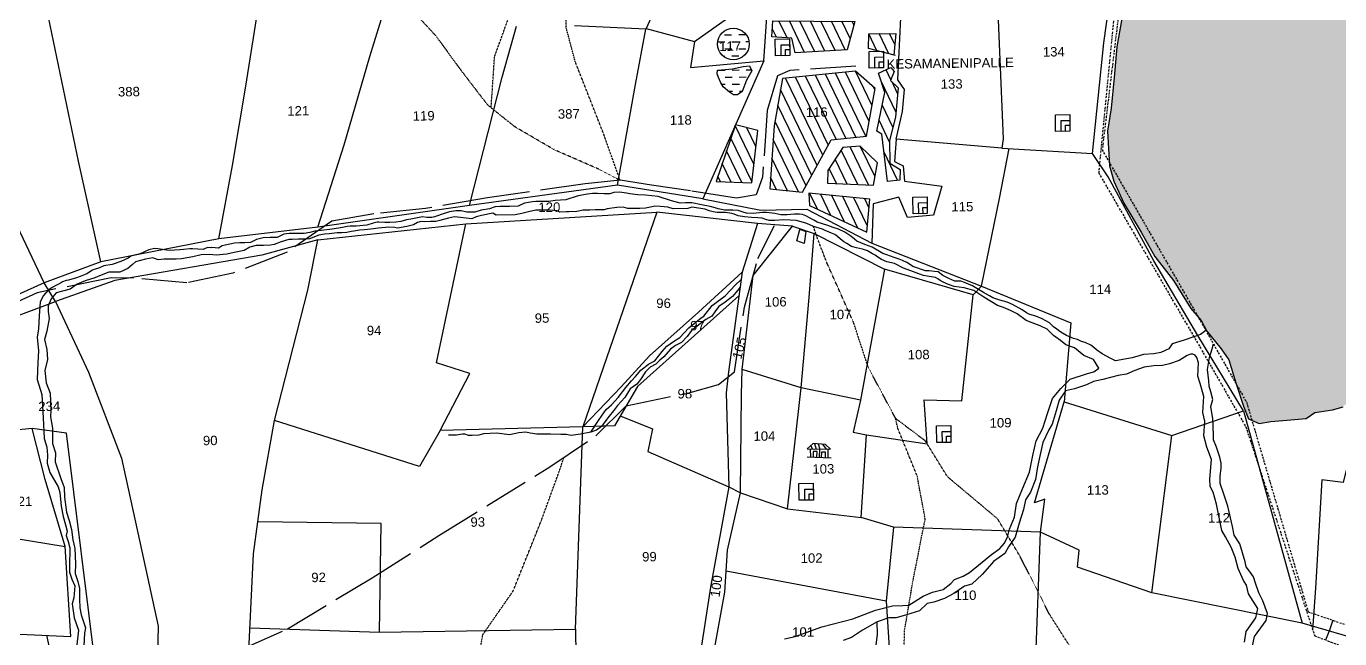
# Model space of a CAD drawing. Header units: inches. Extents: x 304037 to 460575, y 1453943 to 1639883.
# Drawn here: x 340576 to 341977, y 1595864 to 1596518 of the extents above; entities that cross this region are included whole.
import ezdxf

# ---------------------------------------------------------------- set-up
doc = ezdxf.new("R2010")
doc.units = ezdxf.units.IN
doc.header["$MEASUREMENT"] = 0
for name, pattern in [('ACAD_ISO02W100', [15, 12, -3]), ('ACAD_ISO07W100', [3, 0, -3]), ('BORDER', [1.75, 0.5, -0.25, 0.5, -0.25, 0, -0.25])]:
    doc.linetypes.add(name, pattern=pattern)
for name, color, linetype in [('CARTTRACK', 30, 'ACAD_ISO02W100'), ('NALA', 4, 'Continuous'), ('SQUAREWELL', 5, 'Continuous'), ('SURVEY_BND', 7, 'Continuous'), ('SURVEY_NO', 7, 'Continuous'), ('VILLAGE_AREA', 1, 'Continuous'), ('WATER_BODY', 4, 'Continuous')]:
    doc.layers.add(name, color=color, linetype=linetype)
doc.layers.add('FOOTPATH', color=150, linetype='ACAD_ISO07W100', lineweight=30)
doc.layers.add('VILL_BOUNDARY', color=6, linetype='BORDER', lineweight=30)
doc.styles.get("Standard").update_dxf_attribs({"font": 'arial.ttf'})

# ---------------------------------------------------------------- blocks, each defined once
blk = doc.blocks.new('2')
at = {"layer": 'VILLAGE_AREA'}
for points in [[(1231.64, 373.36), (1237.77, 373.15), (1236.47, 374.47), (1233.17, 374.74), (1231.64, 373.36)], [(1232.42, 373.34), (1232.42, 371.16)], [(1232.56, 374.2), (1232.93, 373.32)], [(1233.6, 374.71), (1233.97, 373.28)], [(1234.5, 374.63), (1235, 373.25)], [(1234.88, 373.25), (1234.74, 371.03)], [(1235.71, 374.54), (1236.6, 373.19)], [(1237.06, 373.17), (1237.02, 370.9)], [(1231.59, 371.21), (1237.9, 370.85)], [(1234.1, 371.07), (1234.2, 372.59), (1233.15, 372.63), (1233.15, 371.12)], [(1235.37, 370.99), (1235.52, 372.47), (1236.35, 372.47), (1236.36, 370.94)]]:
    blk.add_lwpolyline(points, dxfattribs=at)
blk = doc.blocks.new('KESAMANENIPALLE')
at = {"layer": 'VILLAGE_AREA'}
h = blk.add_hatch(dxfattribs=at)
h.set_pattern_fill('ANSI31', color=256, scale=20, angle=70, style=0)
h.set_pattern_definition([(115, (-916.4724, 8.6483), (-2.2657695, -1.0565457), [])])
h.paths.add_polyline_path([(335.01, 513.41), (330.72, 514.91), (314.06, 521.83), (309.83, 514.77), (313.37, 506.75), (308.59, 498.54), (328.04, 497.84)])
h.paths.add_polyline_path([(329.27, 495.31), (307.53, 495.74), (307.21, 491.46), (312.51, 491.03), (313.31, 487.13), (327.08, 487.77)])
h.paths.add_polyline_path([(340.1, 491.93), (332.92, 491.99), (332.76, 488.03), (335.49, 487.3), (336.73, 487.3), (336.73, 486.97), (339.5, 486.22)])
h.paths.add_polyline_path([(334.43, 477.44), (329.22, 482.12), (309.86, 480.39), (307.52, 467.84), (306.08, 451.11), (314.8, 450.14), (322.55, 463.96), (331.99, 464.84)])
h.paths.add_polyline_path([(340.49, 477.51), (338.54, 479.47), (339.55, 481.88), (338.66, 482.9), (335.38, 481.48), (336.95, 476.35), (334.71, 466.06), (336.04, 465.27), (337.37, 452.72), (340.63, 453.03), (340.75, 455.86), (338.07, 457.56), (338.07, 463.58), (339.72, 469.73)])
h.paths.add_polyline_path([(334.76, 457.7), (330.21, 462.2), (325.66, 461.86), (321.55, 455.79), (321.41, 452.44), (333.66, 451.77)])
h.paths.add_polyline_path([(303.11, 466.64), (297.21, 468.25), (291.91, 453.3), (301.33, 452.77)])
h.paths.add_polyline_path([(332.66, 448.02), (316.43, 449.84), (316.62, 446.59), (331.75, 439.27)])
h.paths.add_polyline_path([(293.72, 510.58), (328.83, 510.58), (328.83, 514.42), (293.72, 514.42)], flags=9)
h.paths.add_polyline_path([(318.27, 505.87), (325.08, 505.87), (325.08, 509.68), (318.27, 509.68)], flags=24)
h.paths.add_polyline_path([(315.29, 469.42), (322.09, 469.42), (322.09, 473.23), (315.29, 473.23)], flags=24)
h.paths.add_polyline_path([(336.89, 481.94), (374.05, 481.94), (374.05, 485.77), (336.89, 485.77)], flags=9)
at = {"layer": 'WATER_BODY'}
h = blk.add_hatch(dxfattribs=at)
h.set_pattern_fill('DASH', color=256, scale=15, style=0)
h.set_pattern_definition([(0, (-916.4724, 8.6483), (1.875, 1.875), [1.875, -1.875])])
h.paths.add_polyline_path([(292.74, 489.71, 1), (301.16, 489.71, 1)])
h.paths.add_polyline_path([(301.77, 482.54), (301.11, 483.9), (299.48, 483.68), (296.66, 483.11), (293.72, 482.93), (292.62, 482.84), (292.57, 481.83), (292.88, 480.91), (293.5, 479.5), (294.11, 478.4), (295.74, 476.95), (296.84, 476.21), (297.85, 476.21), (299.13, 477.09), (300.32, 480.12)])
h.paths.add_polyline_path([(292.51, 487.23), (299.32, 487.23), (299.32, 491.05), (292.51, 491.05)], flags=9)
at = {"layer": 'CARTTRACK'}
for points in [[(329.32, 483.39), (311.8, 482.48), (308.54, 481.09), (305.71, 471.92), (304.2, 454.27), (302.49, 449.62), (297.2, 448.77), (285.08, 450.85), (274.74, 452.56), (266.4, 453.95), (257.16, 453.09), (231.12, 449.77), (214.65, 447.09), (200.92, 445.86), (189.8, 444.1), (177.82, 435.97), (163.29, 430.58), (151.1, 428.23), (136.92, 429.66), (131.04, 429.82), (111.31, 426.08), (106.04, 423.79)], [(103.12, 289.73), (112.33, 299.62), (123.65, 308.81), (137.59, 318.86), (155.8, 323.06), (164.22, 330.7), (176.61, 336.02), (199.27, 349.3), (217.08, 360.23), (246.81, 378.15), (259.12, 386.2), (267.27, 394.08), (284.29, 397.32), (291.86, 399.4), (296.09, 402.73), (298.95, 419.85), (302.71, 432.71), (307.27, 441.44)]]:
    blk.add_lwpolyline(points, dxfattribs=at)
at = {"layer": 'FOOTPATH', "ltscale": 0.0005}
for points in [[(266.4, 453.95), (262.24, 466.19), (254.93, 485.52), (252.64, 494.54), (252.8, 503.05)], [(266.4, 453.95), (260.96, 456.88), (249.03, 462.27), (238.68, 468.48), (231.58, 474.32), (224.77, 483.42), (218.11, 492.81), (209.28, 502.64), (199.3, 511.95), (184.25, 529), (171.99, 544.96), (162.85, 554.85), (159.47, 562.77), (142.15, 567.99), (121.7, 573.66), (105.46, 579.02)], [(232.43, 473.61), (233.52, 487.2), (238.07, 499.27), (245.6, 505.8), (246.45, 512.62), (242.18, 528.59), (239.76, 545.07), (236.5, 555.29), (234.38, 561.18)], [(427.1, 282.45), (418.64, 289.81), (409.1, 299.46), (392.67, 315.57), (386.51, 324.86), (378.78, 337.41), (371.27, 352.71), (365.47, 362.72), (352.31, 374.06), (346.51, 383.72), (338.75, 389.7), (331.62, 403.43), (327.88, 415.37), (321.01, 431.3), (318.63, 437.74), (317.56, 441.01)], [(340.05, 320.14), (340.3, 333.17), (342.66, 346.08), (346.2, 362.94), (344.27, 374.29), (339.21, 387.27), (338.75, 389.7)], [(173.42, 142.85), (177.1, 149.79), (177.04, 158.75), (175.98, 163.57), (177.38, 177.21), (179.77, 191.51), (185.07, 208.02), (188.47, 220.77), (192.55, 236.8), (198.07, 252.04), (204.48, 269.13), (208.83, 280.03), (212.74, 289.66), (219.32, 306.17), (225.95, 320.68), (228.41, 333.8), (236.6, 345.27), (244.36, 363.95), (249.22, 376.79), (250.55, 380.59)]]:
    blk.add_lwpolyline(points, dxfattribs=at)
at = {"layer": 'NALA'}
for points in [[(421.34, 412.02), (419.95, 411.03), (415.56, 409.56), (412.38, 408.58), (411.42, 407.29), (409.36, 406.37), (407.48, 406.07), (404.76, 405.92), (403.87, 405.64), (401.66, 405.05), (397.24, 404.32), (395.99, 404.93), (393.76, 406.17), (392.26, 407.32), (391.55, 407.95), (390.81, 408.56), (389.26, 409.24), (388.35, 409.57), (387.23, 410.06), (386.22, 410.41), (384.36, 411.22), (383.29, 411.81), (382.61, 412.29), (381.79, 412.87), (380.9, 413.58), (379.91, 414.6), (377.98, 415.72), (376.28, 416.43), (374.73, 416.88), (373.78, 417.31), (372.64, 418.15), (370.15, 419.65), (368.68, 420.23), (366.8, 420.84), (364.92, 421.48), (364.03, 421.96), (362.45, 422.87), (361.15, 423.68), (360.27, 424.27), (359.6, 424.7), (357.5, 425.64), (356.48, 425.99), (354.9, 426.04), (353.28, 426.73), (351.75, 427.54), (350.52, 428.52), (349.53, 428.65), (348.1, 428.82), (347.11, 428.82), (343.78, 430.04), (342.95, 430.68), (342.26, 431.11), (341.04, 431.69), (340.2, 432.02), (338.91, 432.48), (336.92, 433.19), (335.91, 433.59), (333.06, 435.29), (331.11, 436.08), (329.06, 436.97), (328.4, 437.5), (327.48, 438.34), (325.85, 439.35), (324.23, 440.17), (322.81, 440.7), (321.38, 441.21), (320.01, 441.66), (318.59, 442.17), (317.65, 442.68), (316.53, 443.31), (315.59, 443.85), (314.7, 444.23), (313.86, 444.33), (313.13, 444.33), (312.59, 444.33), (310.64, 444.2), (308.98, 444.2), (307.38, 444.61), (305.12, 444.86), (304.05, 444.91), (301.64, 444.63), (299.81, 444.81), (298.98, 445.09), (297.63, 445.52), (296.26, 445.65), (294.96, 445.65), (294.12, 445.65), (292.32, 445.98), (291.51, 446.28), (290.26, 446.71), (287.95, 447.12), (285.33, 447.7), (283.68, 447.7), (282.31, 447.68), (279.95, 448.29), (276.49, 449.51), (273.14, 449.93), (271.06, 450.03), (268.98, 450.33), (268.09, 450.48), (266.23, 450.74), (264.71, 450.69), (263.67, 450.36), (262.14, 450.36), (260.39, 450.54), (259.02, 450.54), (257.67, 450.36), (255.21, 449.95), (251.93, 448.94), (249.09, 448.81), (247.44, 448.58), (245.08, 448.58), (243.99, 448.58), (243.1, 448.53), (240.99, 448.15), (239.23, 447.38), (236.92, 447.36), (234.48, 447.36), (233.19, 447.31), (231.61, 446.85), (229.39, 446.44), (227.71, 445.96), (226.72, 445.96), (225.6, 445.99), (224.13, 446.34), (222.68, 446.37), (221, 446.16), (219.05, 445.53), (217.78, 445.15), (217.06, 444.9), (216.28, 444.72), (214.96, 444.72), (213.86, 444.92), (210.76, 444.36), (209.59, 444.21), (208.08, 443.75), (206.78, 443.55), (205.15, 443.55), (203.78, 443.57), (202.21, 443.62), (201.75, 443.62), (200.71, 443.37), (199.01, 442.89), (196.21, 442.71), (194.64, 442.68), (193.8, 442.63), (192.55, 442.4), (189.78, 441.97), (186.87, 441.68), (185.24, 441.48), (183.92, 441.12), (182.42, 440.92), (180.92, 440.92), (179.68, 440.92), (178.36, 440.92), (177.01, 440.79), (175.16, 439.93), (173.33, 439.93), (171.52, 439.93), (169.69, 439.45), (168.09, 438.71), (166.57, 438.61), (165.27, 438.61), (163.85, 438.61), (161.41, 438.1), (160.57, 437.95), (159.61, 437.34), (157.79, 437.46), (157.53, 437.46), (156.72, 437.54), (156.01, 437.26), (155.5, 436.98), (152.7, 437.24), (151.94, 437.24), (150.29, 437.11), (149.35, 436.96), (146.45, 436.85), (143.46, 437.34), (142.64, 437.41), (141.07, 437.13), (138.74, 436.11), (136.89, 435.68), (136.28, 435.48), (135.57, 434.95), (133.58, 434.06), (131.27, 433.35), (129.11, 432.97), (127.94, 432.53), (126.5, 432.03), (126.09, 431.9), (124.55, 430.93), (122.77, 430.24), (121.76, 429.94), (119.65, 429.33), (119.04, 429.23), (118.05, 428.87), (117.52, 428.52), (116.47, 428.06), (115.31, 427.45), (114.11, 426.64), (113.02, 425.37), (112.05, 423.63), (111.77, 419.9), (111.52, 416.5), (111.13, 414.32), (111.44, 410.67), (111.21, 407.57), (111.01, 403.04), (112.18, 399.11), (112.45, 392.87), (112.63, 387.42), (113.3, 385.07), (113.48, 382.9), (113.36, 380.78), (114.09, 378.33), (116.2, 374.54), (116.67, 372.97), (116.92, 369.33), (117.43, 366.61), (118.06, 364.39), (118.41, 362.72), (118.16, 361.56), (118.64, 359.94), (119.12, 358.23), (119.04, 356.59), (119.01, 355), (118.95, 351.77), (119.52, 349.96), (120.34, 348.14), (119.95, 345.02), (119.52, 343.4), (120, 339.66), (121.14, 336.4), (120.51, 331.7)], [(430.51, 329.16), (431, 332.04), (433.59, 335.58), (434.17, 338.06), (431.74, 341.99), (431.25, 344.29), (430.46, 345.54), (429.09, 348.77), (428.36, 351.76), (427.33, 354.46), (425.86, 357.16), (424.87, 358.92), (423.54, 365.92), (422.71, 369.1), (421.97, 370.62), (421.88, 372.54), (422.37, 377.78), (421.2, 381.06), (420.47, 384.05), (420.75, 387.94), (420.3, 390.32), (420.54, 394.52), (419.68, 398.03), (419.09, 399.92), (419.3, 403.47), (418.85, 404.91), (418.44, 405.57), (417.78, 405.84), (417.16, 405.81), (416.3, 405.43), (414.2, 404.16), (411.58, 403.29), (409.71, 402.88), (407.4, 402.81), (404.85, 402.54), (402.35, 401.63), (400.11, 400.74), (397.93, 400.4), (393.8, 399.4), (391.35, 398.88), (389.52, 398.05), (386.25, 396.99), (383.9, 396.54), (382.18, 394.06), (381.32, 391.27), (380.24, 387.73), (379.34, 386.22), (377.69, 382.84), (376.93, 379.74), (376.17, 376.47), (375.62, 373.1), (374.23, 369.69), (372.88, 367.72), (372.37, 365.13), (371.1, 361.57), (370.05, 357.84), (368.26, 355.28), (367.26, 353.54), (364.2, 351.45), (363.15, 350.25), (361.12, 348.07), (358.37, 345.52), (356.4, 345.05), (353.53, 343.12), (351.02, 341.8), (348.23, 340.91), (346.48, 340.53), (344.37, 338.64), (340.96, 337.6), (338.14, 336.86), (336.2, 336.86), (333.1, 335.82), (329.19, 333.65), (326.23, 331.81), (324.03, 331)], [(308.48, 331.66), (311.27, 332.25), (318.43, 334.68), (326.7, 336.75), (332.7, 338.95), (337.24, 340.04), (339.95, 340.08), (341.57, 340.19), (345.45, 342.51), (347.87, 343.5), (350.73, 344.19), (352.79, 345.74), (353.79, 346.82), (356.12, 347.71), (357.78, 348.6), (361.16, 351.33), (363.68, 353.3), (365.93, 354.85), (367.09, 356.24), (367.98, 357.91), (368.52, 359.99), (369.92, 363.12), (370.5, 366.79), (372.17, 370.66), (374.07, 375.05), (375.04, 379.42), (375.97, 383.37), (377.75, 386.66), (379.03, 390.55), (380.39, 394.5), (382.68, 397.13), (385.2, 399.63), (389.81, 401.02), (391.51, 401.48), (392.83, 402.41), (391.44, 404.77), (388.88, 405.85), (386.44, 407.87), (384.15, 408.72), (382.72, 409.88), (380.9, 411.21), (379.23, 412.92), (377.41, 413.81), (375.32, 414.66), (373.65, 415.32), (371.29, 417.13), (369.58, 418.06), (367.73, 418.84), (366.1, 419.42), (362.52, 421.65), (359.92, 423.47), (357.37, 424.2), (354.66, 424.55), (353.18, 425.13), (351.83, 425.75), (351.02, 426.21), (350.43, 426.68), (349.78, 427.06), (348.11, 427.3), (346.56, 427.61), (345.36, 428.03), (343.93, 428.61), (341.33, 429.66), (338.98, 430.88), (336.93, 431.34), (335.5, 432.04), (334.53, 432.65), (333.83, 433.16), (333.1, 433.54), (331.82, 434.36), (330.46, 434.86), (328.91, 435.17), (327.63, 435.52), (326.32, 436.37), (325.58, 436.87), (324.65, 437.65), (323.92, 438.23), (323.22, 438.81), (322.33, 439.19), (321.71, 439.46), (320.7, 439.93), (319.93, 440.28), (317.56, 441.01), (315.86, 441.82), (313.11, 442.68), (309.75, 442.85), (307.35, 442.77), (305.84, 442.77), (304.91, 443.04), (303.98, 443.43), (302.86, 443.51), (301.19, 443.58), (299.29, 443.78), (297.59, 444.13), (296.54, 444.51), (295.92, 444.71), (294.26, 444.98), (292.05, 445.09), (291.04, 445.21), (289.92, 445.56), (288.84, 445.98), (285.39, 446.52), (284.26, 446.18), (280.4, 446.18), (278.97, 446.6), (277, 446.87), (275.56, 446.91), (274.36, 446.68), (273.08, 446.41), (271.53, 446.41), (270.18, 446.41), (268.4, 446.45), (267.12, 446.8), (265.41, 446.72), (262.86, 446.37), (262.12, 446.14), (259.68, 446.14), (258.25, 446.14), (257.24, 446.14), (256.54, 446.14), (254.8, 445.79), (252.71, 445.71), (252.09, 445.71), (250.32, 445.72), (249.62, 446.02), (247.67, 446.24), (245.93, 446.24), (243.97, 446.32), (242.01, 445.85), (240.23, 445.46), (238.44, 445.11), (233.39, 445.11), (232.52, 445.63), (229.52, 445.11), (228.09, 444.76), (226.91, 444.24), (223.91, 444.63), (222.3, 444.8), (220.77, 444.5), (218.43, 443.89), (217.38, 443.63), (215.94, 443.63), (214.25, 443.59), (213.51, 443.67), (212.51, 443.41), (211.38, 442.85), (209.64, 442.37), (207.2, 442.02), (206.37, 442.15), (204.85, 442.28), (202.12, 442.02), (200.08, 441.84), (198.34, 441.63), (197.07, 441.63), (195.6, 441.37), (194.86, 441.28), (193.72, 441.02), (192.38, 440.93), (191.16, 440.93), (189.02, 440.76), (187.81, 440.67), (186.28, 440.41), (183.8, 439.5), (182.71, 439.41), (180.76, 439.41), (179.15, 439.32), (178.28, 439.32), (176.23, 438.8), (174.4, 438.06), (173.4, 437.89), (171.53, 437.89), (169.57, 437.89), (167.88, 437.5), (166.4, 436.63), (163.7, 436.06), (161.74, 435.67), (158.97, 435.44), (157.14, 435.66), (154.96, 435.62), (152.79, 435.05), (149.74, 434.57), (148.31, 434.53), (146.22, 434.53), (145.13, 434.57), (143.52, 434.44), (142.17, 434.92), (140.21, 434.66), (137.52, 433.97), (136.69, 433.23), (135.43, 432.18), (133.29, 431.27), (130.42, 431.27), (128.38, 430.58), (126.64, 429.88), (124.07, 429.05), (121.98, 428.23), (120.11, 426.97), (116.35, 426), (115.01, 424.43), (114.22, 422.61), (114.18, 421.09), (114.4, 419.22), (113.7, 415.84), (113.13, 413.67), (113.7, 411.02), (113.82, 408.3), (113.12, 405.43), (113.39, 402.19), (114.4, 399.43), (114.49, 394.91), (114.43, 393.14), (114.95, 390.09), (114.89, 388.23), (114.89, 386.03), (115.66, 383.5), (115.5, 381.19), (116.97, 376.73), (117.79, 374.32), (117.89, 371.75), (118.38, 367.73), (118.99, 365.51), (119.6, 363.12), (119.88, 360.36), (120.43, 358.04), (120.55, 354.04), (120.4, 351.46), (121.1, 349.26), (121.56, 347.43), (121.5, 344.59), (121.52, 342.31), (121.92, 340.48), (122.96, 337), (122.69, 335.53), (122.44, 332.22)], [(297.88, 425.13), (297.25, 424.32), (296.7, 423.77), (295.84, 422.7), (293.87, 421.23), (292.14, 420.11), (291.29, 418.93), (290.3, 417.57), (288.66, 416.71), (284.81, 413.83), (283.68, 412.26), (282.14, 410.68), (280.5, 409.89), (279.18, 408.94), (277.37, 406.96), (276.32, 406.04), (275.25, 405.01), (273.73, 404.24), (272.53, 403.01), (271.17, 400.98), (270.14, 399.8), (268.35, 398.54), (266.88, 396.29), (264.98, 394.2), (263.88, 392.74), (262.7, 391.34), (261.52, 389.89), (260.59, 388.67), (259.26, 387.68), (257.77, 387.19), (260.05, 390.49), (261.93, 393.1), (263.38, 394.33), (265.15, 396.27), (267.25, 398.88), (268.72, 400.64), (269.81, 401.83), (271.26, 403.5), (273.32, 405.05), (275.01, 405.92), (276.95, 408.33), (278.24, 409.78), (280.04, 410.97), (281.75, 411.98), (284.15, 414.56), (287.42, 417.14), (288.15, 417.6), (290.37, 420.36), (292.52, 421.92), (293.88, 422.9), (296.66, 425.78), (298.11, 427.1)], [(432.52, 327.73), (433.22, 330.68), (436.31, 334.83), (436.77, 336.71), (435.55, 340.11), (434.47, 342.26), (433.67, 344.79), (433.18, 346.46), (432.14, 348.02), (431.27, 349.17), (430.99, 350.52), (429.64, 355.28), (428.18, 357.64), (427.78, 359.93), (426.56, 365.35), (425.48, 368.81), (424.63, 371.39), (424.65, 373.39), (424.97, 375.36), (424.97, 376.75), (424.58, 378.36), (423.75, 381.02), (422.99, 383.02), (422.99, 384.68), (422.99, 386.02), (422.99, 387.07), (422.92, 388.63), (422.77, 389.6), (422.4, 391.82), (422.99, 393.67), (422.5, 395.74), (422.06, 397.28), (421.96, 398.7), (421.67, 401.71), (422.23, 404.83), (422.94, 407.15), (423.31, 408.44)], [(257.77, 387.19), (255.06, 386.69), (252.55, 386.32), (251.18, 386.65), (249.79, 386.62), (247.1, 386.76), (245.27, 386.8), (243.47, 386.8), (241.67, 387.13), (240.56, 387.43), (238.64, 387.29), (236.21, 386.76), (232.77, 387.24), (229.29, 387.06), (228.06, 386.74), (226.3, 386.69), (225.26, 386.69), (224.29, 387.09), (223.67, 387.13), (222.14, 386.85), (221.13, 386.85), (220.02, 386.85)], [(454.07, 334.67), (453.16, 332.1), (452.03, 329.43)], [(332.8, 329.78), (333.16, 332.45), (333.1, 335.82)]]:
    blk.add_lwpolyline(points, dxfattribs=at)
at = {"layer": 'SQUAREWELL'}
for points in [[(308.08, 490.88), (311.88, 490.88), (311.88, 486.44), (308.08, 486.44)], [(309.59, 489.35), (311.88, 489.35), (311.88, 486.44), (309.59, 486.44)], [(310.73, 488.08), (311.88, 488.08), (311.88, 486.44), (310.73, 486.44)], [(332.93, 487.3), (336.73, 487.3), (336.73, 482.86), (332.93, 482.86)], [(334.43, 485.77), (336.73, 485.77), (336.73, 482.86), (334.43, 482.86)], [(335.58, 484.5), (336.73, 484.5), (336.73, 482.86), (335.58, 482.86)], [(382.16, 469.82), (385.96, 469.82), (385.96, 465.38), (382.16, 465.38)], [(383.66, 468.29), (385.96, 468.29), (385.96, 465.38), (383.66, 465.38)], [(384.81, 467.03), (385.96, 467.03), (385.96, 465.38), (384.81, 465.38)], [(344.04, 448.47), (347.83, 448.47), (347.83, 444.03), (344.04, 444.03)], [(345.54, 446.94), (347.83, 446.94), (347.83, 444.03), (345.54, 444.03)], [(346.69, 445.67), (347.83, 445.67), (347.83, 444.03), (346.69, 444.03)], [(349.52, 387.66), (353.32, 387.66), (353.32, 383.21), (349.52, 383.21)], [(351.03, 386.13), (353.32, 386.13), (353.32, 383.21), (351.03, 383.21)], [(352.17, 384.86), (353.32, 384.86), (353.32, 383.21), (352.17, 383.21)], [(312.84, 372.84), (316.64, 372.84), (316.64, 368.4), (312.84, 368.4)], [(314.35, 371.31), (316.64, 371.31), (316.64, 368.4), (314.35, 368.4)], [(315.49, 370.04), (316.64, 370.04), (316.64, 368.4), (315.49, 368.4)]]:
    blk.add_lwpolyline(points, close=True, dxfattribs=at)
at = {"layer": 'SURVEY_BND'}
for points in [[(270.45, 572.53), (288.73, 576.22), (289.82, 554.79), (290.6, 531.8), (290.6, 530.04), (279.95, 507.1), (273.78, 493.93), (254.85, 495.09)], [(273.89, 494.16), (286.6, 490.54), (297.03, 497.61), (305.9, 496.75), (311.9, 507.27), (307.73, 514.04), (312.89, 523.43), (290.6, 530.04)], [(128.29, 434.12), (113.18, 428.69), (99.25, 458.97), (91.63, 485.2), (85.58, 522.65)], [(159.71, 439.75), (128.29, 434.12), (122.76, 460.84), (114.45, 503.48), (112.03, 516.22)], [(113.18, 428.69), (87.53, 417.54), (66.35, 397.5), (42.9, 353.6), (37.16, 343.28), (8.72, 357.47), (-0.52, 358.69), (0.49, 361.63), (6.81, 366.41), (14.43, 366.91), (17.5, 363.45), (23.75, 361.82), (29.79, 378.49), (35.84, 394.2), (33.88, 424.03), (32.55, 432.48), (45.74, 454.89), (56.41, 452.23), (74.14, 513.2)], [(367.29, 495.22), (368.25, 463.59), (367.87, 461.16), (391.84, 459.42), (395.25, 488.73), (398.55, 510.25)], [(186.06, 442.52), (159.71, 439.75), (163.59, 459.23), (167.43, 480.25), (171.4, 503.66)], [(226.33, 447.72), (186.06, 442.52), (193.27, 464.34), (200.37, 487.67), (204.02, 498.79)], [(265.73, 452.67), (226.33, 447.72), (235.48, 481.68), (239.41, 495.2)], [(286.6, 490.54), (285.52, 483.66), (304.94, 485.11), (305.9, 496.75)], [(367.87, 461.16), (339.86, 463.9), (341.58, 471.19), (342.17, 477.03), (340.45, 479.63), (341.44, 496.07)], [(288.27, 448.76), (265.73, 452.67), (270.84, 479.34), (273.78, 493.93)], [(304.94, 485.11), (288.27, 448.76), (303.63, 445.54), (315.91, 445.62), (333.03, 436.38)], [(339.86, 463.9), (339.29, 457.97), (341.62, 456.78), (341.92, 452.73), (351.75, 451.3), (349.48, 443.56), (342.57, 443.09), (340.31, 448.5), (333.45, 446.78), (333.03, 436.38), (361.97, 424.62), (367.02, 447.78), (369.79, 461.02)], [(361.97, 424.62), (385.57, 414.5), (383.47, 393.57), (411.98, 384.29), (431.04, 390.6), (419.21, 410.78), (407.74, 430.69), (395.91, 453.18), (391.84, 459.42)], [(217.82, 388.15), (212.19, 378.61), (173.87, 391.4), (183.11, 425.85), (185.96, 439.17), (225.33, 442.93)], [(255.64, 388.59), (217.82, 388.15), (225.88, 403.15), (217.03, 406.07), (225.33, 442.93), (276.04, 445.31)], [(302.72, 441.99), (276.04, 445.31), (255.64, 388.59), (265.98, 399.09), (273.58, 407.26), (286.76, 418.65), (298.49, 429.15)], [(312.03, 441.16), (302.72, 441.99), (298.49, 429.15), (294.5, 402.74), (293.79, 397.19), (294.22, 372.21), (297.3, 370.55), (297.86, 396.67), (298.13, 403.33)], [(313.72, 398.24), (298.13, 403.33), (301.38, 428.16), (312.03, 441.16), (317.75, 439.16)], [(185.96, 439.17), (171.04, 435.33), (131.97, 429.12), (116.14, 423.73), (124.64, 404.83), (133.08, 381.88), (138.24, 357.16), (142.3, 337.21), (142.02, 329.54), (146.69, 328.09), (149.3, 326.93), (166, 326.71), (167.84, 356.07), (170.35, 373.03), (173.87, 391.4)], [(329.46, 394.71), (313.72, 398.24), (316.19, 422.2), (317.75, 439.16), (336.28, 429.46)], [(359.68, 422.35), (336.28, 429.46), (329.46, 394.71), (327.39, 386.24), (330.92, 385.54)], [(116.14, 423.73), (113.18, 428.69)], [(46.26, 350.47), (69.65, 394.71), (90.68, 414.59), (116.14, 423.73)], [(297.54, 422.87), (270.28, 399.16), (264.05, 388.79), (255.64, 388.59)], [(376.81, 359.06), (337.8, 360.87), (329.22, 363.62), (330.92, 385.54), (346.99, 382.91), (346.37, 394.65), (356.3, 394.2), (359.68, 422.35), (361.97, 424.62)], [(297.3, 370.55), (309.67, 366.17), (313.72, 398.24)], [(142.02, 329.54), (125.67, 325.22), (118.65, 388.74), (109.49, 390.04), (98.64, 389.16), (75.75, 393.38), (71.96, 378.66), (64.12, 377.6), (56.85, 347.83)], [(265.6, 391.37), (274.11, 387.87), (272.85, 381.88), (294.22, 372.21), (289.03, 345.6), (284.86, 321), (253.01, 327.94)], [(406.09, 342.56), (386.49, 349.64), (386.97, 354.19), (376.81, 359.06), (378.03, 367.83), (375.26, 366.86), (383.47, 393.57)], [(431.04, 390.6), (445.93, 334.03), (406.09, 342.56), (411.98, 384.29)], [(99.42, 361.93), (117.88, 358.6), (112.83, 376.46), (109.49, 390.04)], [(253.01, 334.96), (255.64, 388.59)], [(284.86, 321), (288.55, 320.53), (289.93, 329.66), (292.79, 344.28), (293.62, 355.34), (297.3, 370.55)], [(309.67, 366.17), (329.22, 363.62)], [(200.98, 334.84), (201.83, 363.61), (169.09, 364.55)], [(337.8, 360.87), (335.54, 341.28), (293.2, 349.81)], [(86.96, 343.04), (82.24, 336.89), (119.06, 334.76), (117.88, 358.6)], [(336.65, 320.68), (347.41, 317.75), (374.98, 323.36), (376.81, 359.06)], [(335.54, 341.28), (336.65, 320.68), (288.55, 320.53)], [(112.61, 335.13), (119.66, 300.54), (92.14, 283.25), (90.6, 305.82), (79.99, 316.87), (82.24, 336.89)], [(166.61, 336.4), (200.98, 334.84), (253.01, 334.96), (253.01, 327.94), (211.17, 326.95)], [(374.98, 323.36), (429.49, 315.73), (452.45, 313.66), (474.45, 309.2), (470.68, 326.48), (445.93, 334.03)]]:
    blk.add_lwpolyline(points, dxfattribs=at)
at = {"layer": 'VILL_BOUNDARY'}
blk.add_lwpolyline([(399.19, 495.64), (394.46, 460.32), (420.8, 413.01), (431.93, 392.77), (447.53, 337.02), (471.46, 328.43), (477.22, 305.4), (478.63, 295.32), (479.78, 264.29), (469.54, 237.54), (464.43, 220.95), (470.43, 190.28), (475.01, 159.65), (477.08, 145.6), (481.21, 119.7), (483.73, 103.56), (488.4, 72.93), (491.45, 47.24), (493.52, 21.71), (494.24, -9.74), (493.61, -25.59), (492.26, -45.59), (487.68, -74.18)], dxfattribs=at)
at = {"layer": 'VILLAGE_AREA'}
for points in [[(329.27, 495.31), (327.08, 487.77), (313.31, 487.13), (312.51, 491.03), (307.21, 491.46), (307.53, 495.74), (329.27, 495.31)], [(339.94, 486.1), (332.76, 488.03), (332.92, 491.99), (340.1, 491.93), (339.5, 486.22)], [(314.8, 450.14), (322.55, 463.96), (331.99, 464.84), (334.43, 477.44), (329.22, 482.12), (309.86, 480.39), (307.52, 467.84), (306.08, 451.11), (314.8, 450.14)], [(340.75, 455.86), (340.63, 453.03), (337.37, 452.72), (336.04, 465.27), (334.71, 466.06), (336.95, 476.35), (335.38, 481.48), (338.66, 482.9), (339.55, 481.88), (338.54, 479.47), (340.49, 477.51), (339.72, 469.73), (338.07, 463.58), (338.07, 457.56), (340.75, 455.86)], [(291.91, 453.3), (301.33, 452.77), (303.11, 466.64), (297.21, 468.25), (291.91, 453.3)], [(321.41, 452.44), (333.66, 451.77), (334.76, 457.7), (330.21, 462.2), (325.66, 461.86), (321.55, 455.79), (321.41, 452.44)], [(331.75, 439.27), (332.66, 448.02), (316.43, 449.84), (316.62, 446.59), (331.75, 439.27)], [(315.5, 439.74), (315.04, 436.49), (313.11, 437.23), (313.97, 440.28)], [(315.46, 439.66), (313.97, 440.28)]]:
    blk.add_lwpolyline(points, dxfattribs=at)
at = {"layer": 'WATER_BODY'}
blk.add_lwpolyline([(301.77, 482.54), (300.32, 480.12), (299.13, 477.09), (297.85, 476.21), (296.84, 476.21), (295.74, 476.95), (294.11, 478.4), (293.5, 479.5), (292.88, 480.91), (292.57, 481.83), (292.62, 482.84), (293.72, 482.93), (296.66, 483.11), (299.48, 483.68), (301.11, 483.9), (301.77, 482.54)], dxfattribs=at)
blk.add_circle((296.95, 489.71), 4.21, dxfattribs=at)
at = {"layer": 'VILLAGE_AREA'}
blk.add_blockref('2', (-916.47, 8.65), dxfattribs=at)
at = {"layer": 'SURVEY_NO'}
for s, p in [('117', (293.15, 487.92)), ('KESAMANENIPALLE', (337.53, 482.63)), ('134', (379.04, 485.31)), ('388', (133.44, 477.91)), ('133', (351.83, 477.1)), ('121', (178.32, 472.24)), ('119', (211.59, 470.48)), ('387', (250.11, 470.49)), ('118', (279.8, 468.47)), ('116', (315.92, 470.1)), ('120', (244.63, 445.79)), ('115', (354.24, 444.5)), ('96', (275.58, 419.9)), ('106', (304.36, 419.88)), ('114', (390.54, 422.1)), ('95', (243.27, 416.38)), ('107', (321.52, 416.32)), ('94', (198.67, 413.67)), ('97', (284.51, 413.84)), ('108', (342.14, 405.39)), ('98', (280.92, 395.81)), ('234', (111.21, 394.66)), ('90', (154.79, 385.03)), ('109', (363.63, 387.01)), ('104', (300.92, 384.3)), ('103', (316.44, 375.37)), ('221', (103.48, 369.5)), ('113', (389.2, 368.82)), ('93', (225.51, 362.47)), ('112', (421.27, 361.02)), ('99', (270.95, 352.67)), ('102', (313.02, 351.74)), ('92', (183.08, 348.32)), ('110', (353.71, 341.33)), ('101', (310.51, 332.15))]:
    blk.add_text(s, height=2.5, dxfattribs=at).set_placement(p)
for s, rotation, p in [('105', 74.4622, (297.92, 405.86)), ('100', 81.7422, (291.36, 342.8))]:
    blk.add_text(s, height=2.5, rotation=rotation, dxfattribs=at).set_placement(p)
blk = doc.blocks.new('KANUPURUPALLE')
at = {"layer": 'WATER_BODY'}
h = blk.add_hatch(dxfattribs=at)
h.set_pattern_fill('DASH', color=256, scale=10, style=0)
h.set_pattern_definition([(0, (-1406.7073, 386.2021), (1.25, 1.25), [1.25, -1.25])])
h.paths.add_polyline_path([(-439.53, 5.26), (-435.65, 11.74), (-431.96, 15.55), (-427.62, 18.05), (-420.25, 19.89), (-411.57, 21.73), (-403.54, 24.1), (-398.97, 27.3), (-395.62, 31.31), (-393.45, 35.05), (-392.2, 39.59), (-391.21, 50.63), (-391.8, 54.94), (-393.38, 58.69), (-395.61, 65), (-398.57, 68.02), (-406.01, 69.66), (-411.01, 69.14), (-414.63, 68.41), (-419.98, 67.89), (-429.59, 68.42), (-437.61, 68.22), (-443.99, 67.3), (-452.12, 65.92), (-462.52, 65.66), (-474.03, 66.77), (-485.28, 68.68), (-495.48, 70.72), (-503.55, 72.96), (-514.87, 76.78), (-520.66, 80.52), (-524.01, 83.94), (-535.16, 88.38), (-541.08, 89.63), (-551.8, 92.06), (-561.34, 92.78), (-569.83, 93.44), (-572.82, 93.84), (-573.35, 93.49), (-573.23, 93.9), (-577.2, 94.43), (-587.63, 95.16), (-592.43, 95.23), (-595.26, 95.33), (-596.12, 91.86), (-596.41, 87.98), (-595.06, 87.06), (-595, 84.43), (-595.65, 79.57), (-596.11, 72.4), (-596.71, 62.35), (-597.57, 51.51), (-598.22, 46.36), (-598.68, 40.97), (-598.68, 35.12), (-598.88, 26.48), (-599.15, 25.03), (-599.81, 24.24), (-600.33, 22.99), (-600.33, 19.9), (-600.13, 15.37), (-601.65, 6.05), (-602.25, -1.84), (-602.9, -9.85), (-603.76, -15.83), (-603.17, -24.81), (-601.98, -28.75), (-599.28, -34.41), (-594.67, -41.86), (-591.12, -48.17), (-586.19, -54.29), (-581.57, -61.5), (-578.81, -64.59), (-577.3, -67.35), (-573.55, -71.88), (-571.51, -74.71), (-569.6, -80.62), (-567.56, -86.67), (-566.23, -89.86), (-563.47, -91.04), (-560.44, -90.52), (-556.3, -90.12), (-551.3, -89.6), (-549.06, -88.02), (-544.45, -87.23), (-541.74, -86.42), (-539.04, -83.85), (-537.27, -79.84), (-535.95, -71.7), (-534.96, -65.74), (-532.72, -60.88), (-530.68, -59.1), (-525.61, -58.97), (-517.59, -60.02), (-511.14, -61.07), (-505.55, -63.18), (-504.49, -65.8), (-503.51, -70.8), (-502.16, -78.14), (-500.98, -85.7), (-501.38, -91.15), (-502.3, -94.5), (-499.79, -96.91), (-494.73, -98.56), (-492.29, -99.08), (-488.67, -100.66), (-485.65, -101.38), (-483.41, -101.51), (-481.02, -101.63), (-479.44, -96.43), (-478.58, -93.41), (-477.86, -90.26), (-475.95, -83.88), (-474.24, -76.49), (-471.41, -66.63), (-468.31, -58.85), (-466.66, -55.17), (-462.31, -47.24), (-459.94, -42.38), (-458.17, -36.27), (-455.67, -30.42), (-453.82, -26.44), (-451.58, -23.68), (-449.47, -19.87), (-446.71, -15.53), (-443.68, -7.95), (-441.11, -1.83)])
h.paths.add_polyline_path([(-533.3, 6.64), (-455.66, 6.64), (-455.66, 15.85), (-533.3, 15.85)], flags=24)
h.paths.add_polyline_path([(-520.67, -0.19), (-504.34, -0.19), (-504.34, 8.95), (-520.67, 8.95)], flags=24)
at = {"layer": 'NALA'}
blk.add_lwpolyline([(-600.13, 15.37), (-601.65, 6.05), (-602.25, -1.84), (-602.9, -9.85), (-603.76, -15.83), (-603.17, -24.81), (-601.98, -28.75), (-599.28, -34.41), (-594.67, -41.86), (-591.12, -48.17), (-586.19, -54.29), (-581.57, -61.5), (-578.81, -64.59), (-577.3, -67.35), (-573.55, -71.88), (-571.51, -74.71), (-569.6, -80.62), (-567.56, -86.67), (-566.23, -89.86), (-563.47, -91.04), (-560.44, -90.52), (-556.3, -90.12), (-551.3, -89.6), (-549.06, -88.02), (-544.45, -87.23), (-541.74, -86.42)], dxfattribs=at)
at = {"layer": 'SURVEY_BND'}
blk.add_lwpolyline([(-480.06, -104.24), (-497.32, -99.94), (-501.01, -98.61), (-518.24, -109.63), (-526.26, -109.14), (-502.3, -91.08), (-505.37, -76.44), (-507.69, -63.51), (-531.37, -60.69), (-536.74, -83.77), (-540.53, -102.18), (-541.43, -106.03), (-546.99, -105.49), (-548.23, -133.59), (-548.86, -144.35)], dxfattribs=at)
at = {"layer": 'VILL_BOUNDARY'}
blk.add_lwpolyline([(-601.69, 24.1), (-605.93, -26.65), (-576.37, -75.99), (-566.89, -91.98), (-548.31, -145.96), (-523.97, -154.48), (-515.52, -182.82), (-512.3, -215.83), (-522.09, -240.29), (-525.48, -248.68), (-528.18, -259.47), (-519.9, -301.81), (-512.47, -342.1), (-506.22, -377.52), (-498.45, -421.39), (-493.04, -453.44), (-493.2, -484.25), (-495.9, -510.9), (-497.42, -537.2)], dxfattribs=at)
blk.add_lwpolyline([(-601.69, 24.1), (-605.93, -26.65), (-576.37, -75.99), (-566.89, -91.98), (-548.31, -145.96), (-523.97, -154.48), (-515.52, -182.82), (-512.3, -215.83), (-522.09, -240.29), (-525.48, -248.68), (-528.18, -259.47), (-519.9, -301.81), (-512.47, -342.1), (-506.22, -377.52), (-498.45, -421.39), (-493.04, -453.44), (-493.2, -484.25), (-495.9, -510.9), (-497.42, -537.2)], dxfattribs=at)

msp = doc.modelspace()

# ---------------------------------------------------------------- block references
at = {"xscale": 4.020763763909134, "yscale": 4.020763763866853, "zscale": 4.020763763886584, "rotation": 0.7442163432969744}
msp.add_blockref('KESAMANENIPALLE', (340162.1, 1594514.4), dxfattribs=at)
at = {"layer": 'VILLAGE_AREA', "xscale": 4.11690545397391, "yscale": 4.116905454022344, "zscale": 4.116905453970031, "rotation": 359.2242586303323}
msp.add_blockref('KANUPURUPALLE', (344216, 1596437.2), dxfattribs=at)

doc.saveas('drawing.dxf')
